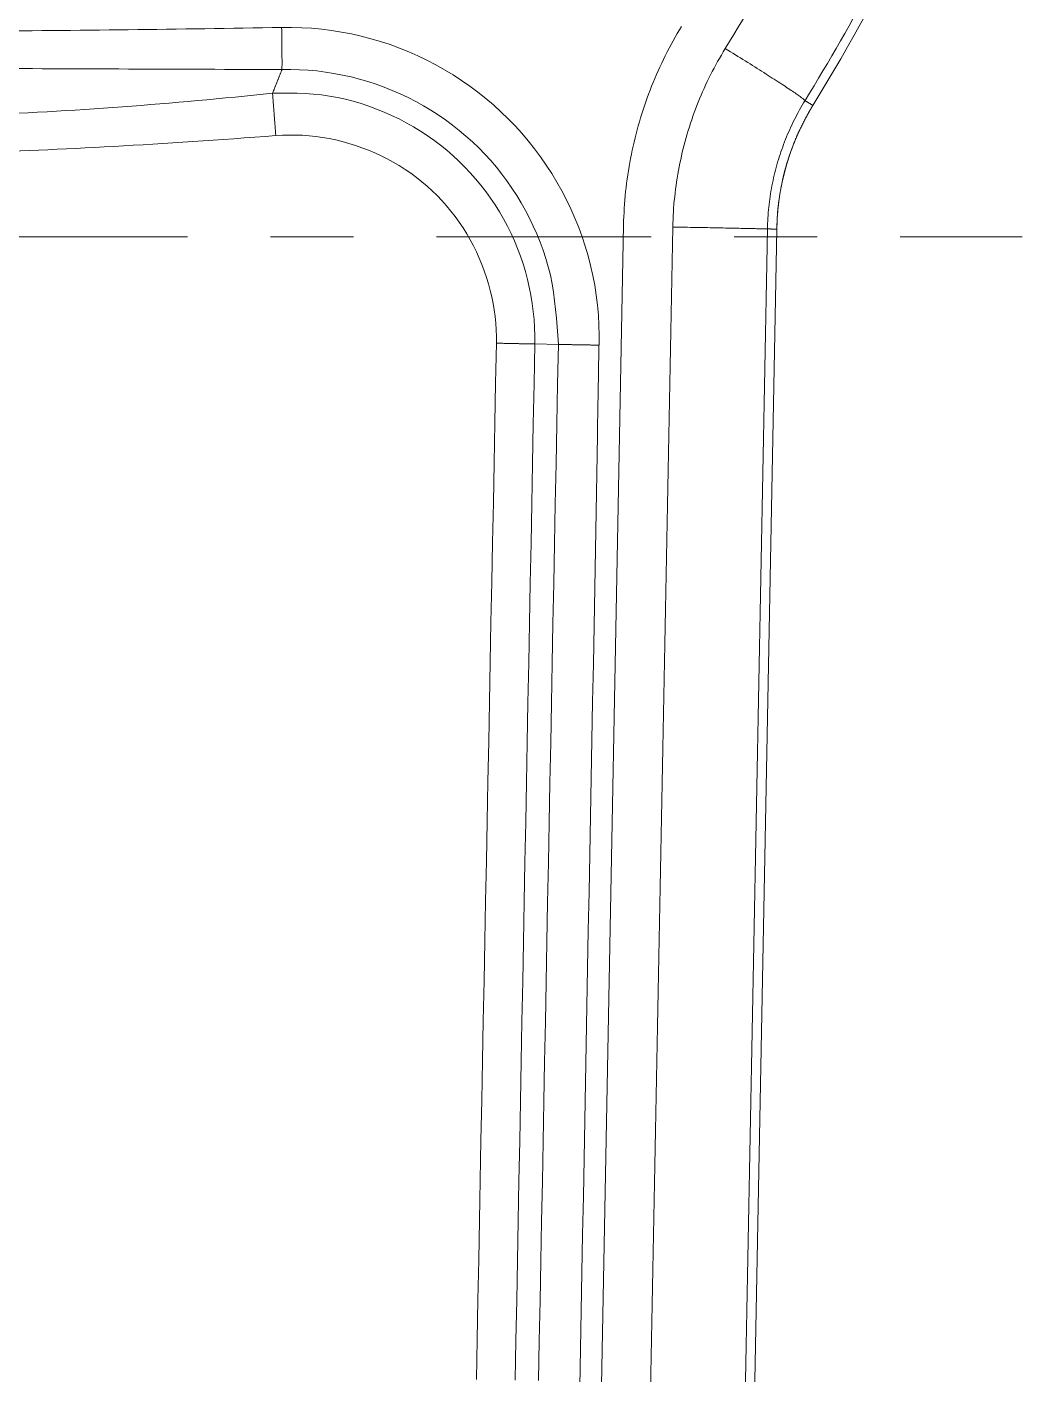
# Model space of a CAD drawing. Header units: inches. Extents: x 0 to 40, y 35.9 to 64.1.
# Drawn here: x 8.33 to 10.547, y 45.385 to 48.387 of the extents above; entities that cross this region are included whole.
import ezdxf

# ---------------------------------------------------------------- set-up
doc = ezdxf.new("R2010")
doc.units = ezdxf.units.IN
doc.header["$MEASUREMENT"] = 0
doc.linetypes.add('AI-Linetype-10', pattern=[1.032687, 0.478297, -0.184797, 0.184797, -0.184797])
doc.layers.add('2', color=7, linetype='Continuous')

# ---------------------------------------------------------------- blocks, each defined once
blk = doc.blocks.new('block 2880')
at = {"layer": '2', "color": 80, "lineweight": 18, "true_color": 0x3fff00}
blk.add_lwpolyline([(9.659, 47.9461), (9.5679, 43.1652)], dxfattribs=at)
blk = doc.blocks.new('block 2882')
at = {"layer": '2', "color": 80, "lineweight": 18, "true_color": 0x3fff00}
blk.add_lwpolyline([(9.9054, 42.9594), (10.0002, 47.9369)], dxfattribs=at)
blk = doc.blocks.new('block 2909')
at = {"layer": '2', "color": 7, "lineweight": 18, "true_color": 0xffffff}
blk.add_lwpolyline([(9.4613, 47.6809), (9.5137, 47.6799)], dxfattribs=at)
blk = doc.blocks.new('block 2912')
at = {"layer": '2', "color": 80, "lineweight": 18, "true_color": 0x3fff00}
blk.add_lwpolyline([(10.0002, 47.9369), (10.0003, 47.9383)], dxfattribs=at)
blk = doc.blocks.new('block 2923')
at = {"layer": '2', "color": 7, "lineweight": 18, "true_color": 0xffffff}
blk.add_lwpolyline([(9.5679, 43.1652), (9.659, 47.9461)], dxfattribs=at)
blk = doc.blocks.new('block 2952')
at = {"layer": '2', "color": 80, "lineweight": 18, "true_color": 0x3fff00}
blk.add_open_spline([(10.5101, 49.0798), (10.393, 48.7785), (10.2493, 48.4883), (10.0807, 48.2126)], degree=3, dxfattribs=at)
blk = doc.blocks.new('block 2953')
at = {"layer": '2', "color": 80, "lineweight": 18, "true_color": 0x3fff00}
blk.add_open_spline([(10.0807, 48.2126), (10.0298, 48.1295), (10.0021, 48.0343), (10.0002, 47.9369)], degree=3, dxfattribs=at)
blk = doc.blocks.new('block 2960')
at = {"layer": '2', "color": 80, "lineweight": 18, "true_color": 0x3fff00}
blk.add_open_spline([(9.7687, 47.9415), (9.737, 46.2891), (9.7053, 44.6366), (9.6736, 42.9839)], degree=3, dxfattribs=at)
blk = doc.blocks.new('block 2961')
at = {"layer": '2', "color": 80, "lineweight": 18, "true_color": 0x3fff00}
blk.add_open_spline([(9.9795, 47.9373), (9.9479, 46.2782), (9.9162, 44.6189), (9.8846, 42.9594)], degree=3, dxfattribs=at)
blk = doc.blocks.new('block 2990')
at = {"layer": '2', "color": 80, "lineweight": 18, "true_color": 0x3fff00}
blk.add_lwpolyline([(9.9795, 47.9373), (9.9793, 47.9373), (9.9788, 47.9373), (9.9781, 47.9373), (9.9772, 47.9374), (9.9761, 47.9374), (9.9748, 47.9374), (9.9734, 47.9375), (9.9717, 47.9375), (9.9699, 47.9375), (9.9678, 47.9376), (9.9656, 47.9376), (9.9632, 47.9377), (9.9606, 47.9377), (9.9579, 47.9378), (9.9549, 47.9378), (9.9518, 47.9379), (9.9485, 47.938), (9.9451, 47.9381), (9.9415, 47.9381), (9.9377, 47.9382), (9.9338, 47.9383), (9.9297, 47.9384), (9.9254, 47.9385), (9.921, 47.9385), (9.9164, 47.9386), (9.9117, 47.9387), (9.9069, 47.9388), (9.9019, 47.9389), (9.8968, 47.9391), (9.8915, 47.9391), (9.8862, 47.9393), (9.8807, 47.9394), (9.8751, 47.9395), (9.8694, 47.9396), (9.8636, 47.9397), (9.8578, 47.9398), (9.8518, 47.9399), (9.8457, 47.9401), (9.8396, 47.9402), (9.8334, 47.9403), (9.8272, 47.9404), (9.8208, 47.9405), (9.8144, 47.9406), (9.808, 47.9408), (9.8015, 47.9409), (9.795, 47.941), (9.7885, 47.9412), (9.7819, 47.9413), (9.7753, 47.9414), (9.7687, 47.9415)], dxfattribs=at)
blk = doc.blocks.new('block 2992')
at = {"layer": '2', "color": 80, "lineweight": 18, "true_color": 0x3fff00}
blk.add_lwpolyline([(9.7687, 47.9415), (9.7689, 47.95), (9.7692, 47.9584), (9.7696, 47.9669), (9.77, 47.9753), (9.7706, 47.9837), (9.7713, 47.9921), (9.772, 48.0005), (9.7729, 48.0089), (9.7738, 48.0173), (9.7748, 48.0257), (9.7759, 48.034), (9.7771, 48.0424), (9.7784, 48.0507), (9.7798, 48.059), (9.7813, 48.0673), (9.7828, 48.0755), (9.7845, 48.0838), (9.7862, 48.092), (9.788, 48.1003), (9.7899, 48.1084), (9.7919, 48.1166), (9.7939, 48.1247), (9.7961, 48.1328), (9.7983, 48.1409), (9.8007, 48.1489), (9.8031, 48.1569), (9.8056, 48.1649), (9.8081, 48.1728), (9.8108, 48.1807), (9.8135, 48.1886), (9.8164, 48.1965), (9.8192, 48.2043), (9.8222, 48.212), (9.8253, 48.2198), (9.8284, 48.2275), (9.8317, 48.2352), (9.835, 48.2428), (9.8384, 48.2504), (9.8418, 48.258), (9.8454, 48.2655), (9.849, 48.2731), (9.8528, 48.2805), (9.8566, 48.288), (9.8605, 48.2954), (9.8644, 48.3028), (9.8685, 48.3101), (9.8726, 48.3174), (9.8768, 48.3247), (9.8812, 48.3319), (9.8855, 48.3392)], dxfattribs=at)
blk = doc.blocks.new('block 2993')
at = {"layer": '2', "color": 80, "lineweight": 18, "true_color": 0x3fff00}
blk.add_lwpolyline([(10.4915, 49.087), (10.4845, 49.0689), (10.4774, 49.051), (10.4702, 49.033), (10.4629, 49.0151), (10.4557, 48.9971), (10.4483, 48.9793), (10.4409, 48.9614), (10.4334, 48.9436), (10.4258, 48.9259), (10.4182, 48.9081), (10.4105, 48.8904), (10.4028, 48.8727), (10.395, 48.855), (10.3872, 48.8374), (10.3792, 48.8198), (10.3713, 48.8023), (10.3632, 48.7847), (10.3551, 48.7672), (10.3469, 48.7498), (10.3387, 48.7323), (10.3304, 48.7149), (10.3221, 48.6975), (10.3137, 48.6802), (10.3052, 48.6628), (10.2966, 48.6455), (10.2881, 48.6283), (10.2794, 48.6111), (10.2707, 48.5939), (10.2619, 48.5767), (10.2531, 48.5596), (10.2441, 48.5425), (10.2352, 48.5254), (10.2261, 48.5084), (10.2171, 48.4913), (10.2079, 48.4744), (10.1987, 48.4574), (10.1894, 48.4405), (10.1801, 48.4236), (10.1707, 48.4067), (10.1612, 48.3899), (10.1517, 48.3731), (10.1421, 48.3563), (10.1324, 48.3396), (10.1227, 48.3229), (10.113, 48.3062), (10.1031, 48.2896), (10.0932, 48.273), (10.0833, 48.2564), (10.0733, 48.2398), (10.0632, 48.2233)], dxfattribs=at)
blk = doc.blocks.new('block 2994')
at = {"layer": '2', "color": 80, "lineweight": 18, "true_color": 0x3fff00}
blk.add_lwpolyline([(9.659, 47.9461), (9.6592, 47.9554), (9.6596, 47.9648), (9.66, 47.9741), (9.6605, 47.9834), (9.6612, 47.9928), (9.6619, 48.0021), (9.6627, 48.0114), (9.6636, 48.0207), (9.6647, 48.0299), (9.6658, 48.0392), (9.667, 48.0485), (9.6683, 48.0577), (9.6697, 48.0669), (9.6712, 48.0761), (9.6729, 48.0853), (9.6746, 48.0945), (9.6764, 48.1036), (9.6783, 48.1128), (9.6803, 48.1219), (9.6824, 48.1309), (9.6845, 48.14), (9.6868, 48.149), (9.6892, 48.1581), (9.6917, 48.1671), (9.6942, 48.176), (9.6969, 48.1849), (9.6996, 48.1939), (9.7025, 48.2027), (9.7054, 48.2116), (9.7085, 48.2204), (9.7116, 48.2291), (9.7148, 48.2379), (9.7181, 48.2466), (9.7215, 48.2553), (9.725, 48.2639), (9.7286, 48.2725), (9.7323, 48.2811), (9.7361, 48.2896), (9.7399, 48.2981), (9.7439, 48.3066), (9.7479, 48.315), (9.752, 48.3234), (9.7563, 48.3317), (9.7606, 48.34), (9.765, 48.3482), (9.7695, 48.3564), (9.774, 48.3646), (9.7787, 48.3727), (9.7835, 48.3807), (9.7883, 48.3887)], dxfattribs=at)
blk = doc.blocks.new('block 2995')
at = {"layer": '2', "color": 80, "lineweight": 18, "true_color": 0x3fff00}
blk.add_lwpolyline([(10.0632, 48.2233), (10.063, 48.2236), (10.0627, 48.224), (10.0622, 48.2245), (10.0616, 48.2251), (10.0607, 48.2259), (10.0597, 48.2267), (10.0586, 48.2276), (10.0572, 48.2286), (10.0557, 48.2298), (10.0541, 48.231), (10.0523, 48.2323), (10.0503, 48.2337), (10.0482, 48.2352), (10.0459, 48.2368), (10.0434, 48.2385), (10.0409, 48.2403), (10.0381, 48.2422), (10.0353, 48.2441), (10.0322, 48.2461), (10.0291, 48.2482), (10.0258, 48.2504), (10.0223, 48.2527), (10.0188, 48.2551), (10.015, 48.2575), (10.0112, 48.26), (10.0072, 48.2626), (10.0031, 48.2652), (9.9989, 48.268), (9.9946, 48.2707), (9.9902, 48.2736), (9.9856, 48.2765), (9.981, 48.2795), (9.9763, 48.2825), (9.9714, 48.2856), (9.9665, 48.2887), (9.9615, 48.2918), (9.9564, 48.295), (9.9513, 48.2983), (9.9461, 48.3016), (9.9408, 48.3049), (9.9355, 48.3082), (9.9301, 48.3116), (9.9246, 48.315), (9.9192, 48.3184), (9.9136, 48.3218), (9.9081, 48.3253), (9.9025, 48.3287), (9.8969, 48.3322), (9.8912, 48.3357), (9.8855, 48.3392)], dxfattribs=at)
blk = doc.blocks.new('block 2998')
at = {"layer": '2', "color": 80, "lineweight": 18, "true_color": 0x3fff00}
blk.add_lwpolyline([(10.0632, 48.2233), (10.0635, 48.2231), (10.0639, 48.2229), (10.0642, 48.2227), (10.0646, 48.2224), (10.0649, 48.2222), (10.0653, 48.222), (10.0656, 48.2218), (10.066, 48.2216), (10.0663, 48.2214), (10.0667, 48.2211), (10.067, 48.2209), (10.0674, 48.2207), (10.0677, 48.2205), (10.0681, 48.2203), (10.0684, 48.2201), (10.0688, 48.2199), (10.0691, 48.2197), (10.0695, 48.2195), (10.0698, 48.2192), (10.0702, 48.219), (10.0705, 48.2188), (10.0709, 48.2186), (10.0712, 48.2184), (10.0716, 48.2181), (10.0719, 48.2179), (10.0723, 48.2177), (10.0726, 48.2175), (10.073, 48.2173), (10.0733, 48.2171), (10.0737, 48.2169), (10.074, 48.2167), (10.0744, 48.2165), (10.0747, 48.2162), (10.0751, 48.216), (10.0754, 48.2158), (10.0758, 48.2156), (10.0761, 48.2154), (10.0765, 48.2151), (10.0768, 48.2149), (10.0772, 48.2147), (10.0775, 48.2145), (10.0779, 48.2143), (10.0782, 48.2141), (10.0786, 48.2139), (10.0789, 48.2137), (10.0793, 48.2134), (10.0796, 48.2132), (10.08, 48.213), (10.0803, 48.2128), (10.0807, 48.2126)], dxfattribs=at)
blk = doc.blocks.new('block 2999')
at = {"layer": '2', "color": 80, "lineweight": 18, "true_color": 0x3fff00}
blk.add_lwpolyline([(10.0632, 48.2233), (10.06, 48.2181), (10.0569, 48.2129), (10.0539, 48.2076), (10.0509, 48.2024), (10.048, 48.1971), (10.0452, 48.1917), (10.0424, 48.1864), (10.0396, 48.181), (10.037, 48.1756), (10.0343, 48.1702), (10.0318, 48.1647), (10.0293, 48.1592), (10.0268, 48.1537), (10.0245, 48.1482), (10.0221, 48.1426), (10.0199, 48.137), (10.0177, 48.1314), (10.0155, 48.1258), (10.0135, 48.1202), (10.0114, 48.1145), (10.0095, 48.1088), (10.0076, 48.1031), (10.0057, 48.0974), (10.004, 48.0917), (10.0022, 48.0859), (10.0006, 48.0801), (9.999, 48.0743), (9.9975, 48.0685), (9.996, 48.0627), (9.9946, 48.0569), (9.9932, 48.051), (9.9919, 48.0451), (9.9907, 48.0392), (9.9896, 48.0333), (9.9885, 48.0274), (9.9874, 48.0215), (9.9864, 48.0155), (9.9855, 48.0096), (9.9847, 48.0036), (9.9839, 47.9976), (9.9832, 47.9916), (9.9825, 47.9856), (9.9819, 47.9796), (9.9814, 47.9736), (9.9809, 47.9676), (9.9805, 47.9616), (9.9802, 47.9555), (9.9799, 47.9494), (9.9797, 47.9434), (9.9795, 47.9373)], dxfattribs=at)
blk = doc.blocks.new('block 3004')
at = {"layer": '2', "color": 80, "lineweight": 18, "true_color": 0x3fff00}
blk.add_lwpolyline([(10.0002, 47.9369), (9.9998, 47.9369), (9.9994, 47.9369), (9.999, 47.9369), (9.9986, 47.9369), (9.9981, 47.937), (9.9977, 47.937), (9.9973, 47.937), (9.9969, 47.937), (9.9965, 47.937), (9.9961, 47.937), (9.9957, 47.937), (9.9953, 47.937), (9.9948, 47.937), (9.9944, 47.937), (9.994, 47.937), (9.9936, 47.937), (9.9932, 47.937), (9.9928, 47.9371), (9.9924, 47.9371), (9.9919, 47.9371), (9.9915, 47.9371), (9.9911, 47.9371), (9.9907, 47.9371), (9.9903, 47.9371), (9.9899, 47.9371), (9.9895, 47.9371), (9.9891, 47.9371), (9.9886, 47.9371), (9.9882, 47.9371), (9.9878, 47.9371), (9.9874, 47.9372), (9.987, 47.9372), (9.9866, 47.9372), (9.9862, 47.9372), (9.9857, 47.9372), (9.9853, 47.9372), (9.9849, 47.9372), (9.9845, 47.9372), (9.9841, 47.9372), (9.9837, 47.9372), (9.9832, 47.9372), (9.9828, 47.9372), (9.9824, 47.9372), (9.982, 47.9373), (9.9816, 47.9373), (9.9812, 47.9373), (9.9808, 47.9373), (9.9804, 47.9373), (9.9799, 47.9373), (9.9795, 47.9373)], dxfattribs=at)
blk = doc.blocks.new('block 3006')
at = {"layer": '2', "color": 80, "lineweight": 18, "true_color": 0x3fff00}
blk.add_lwpolyline([(9.8855, 48.3392), (9.8953, 48.355), (9.9049, 48.3709), (9.9145, 48.3867), (9.9241, 48.4027), (9.9336, 48.4186), (9.943, 48.4346), (9.9523, 48.4507), (9.9616, 48.4667), (9.9709, 48.4828), (9.9801, 48.4989), (9.9892, 48.515), (9.9983, 48.5312), (10.0073, 48.5474), (10.0162, 48.5636), (10.0251, 48.5798), (10.0339, 48.5961), (10.0427, 48.6124), (10.0514, 48.6288), (10.0601, 48.6451), (10.0687, 48.6616), (10.0772, 48.678), (10.0857, 48.6944), (10.0941, 48.7109), (10.1024, 48.7274), (10.1107, 48.744), (10.119, 48.7606), (10.1271, 48.7772), (10.1352, 48.7938), (10.1433, 48.8105), (10.1513, 48.8272), (10.1592, 48.8439), (10.1671, 48.8607), (10.1749, 48.8775), (10.1827, 48.8943), (10.1904, 48.9111), (10.198, 48.928), (10.2056, 48.9449), (10.2131, 48.9618), (10.2206, 48.9788), (10.228, 48.9958), (10.2353, 49.0128), (10.2426, 49.0299), (10.2498, 49.047), (10.257, 49.0641), (10.2641, 49.0812), (10.2712, 49.0984), (10.2781, 49.1156), (10.2851, 49.1328), (10.2919, 49.1501), (10.2988, 49.1674)], dxfattribs=at)
blk = doc.blocks.new('block 3012')
at = {"layer": '2', "color": 7, "lineweight": 18, "true_color": 0xffffff}
blk.add_lwpolyline([(7.829, 48.3769), (7.8504, 48.3769), (7.8718, 48.377), (7.8932, 48.377), (7.9145, 48.3771), (7.9359, 48.3771), (7.9573, 48.3772), (7.9786, 48.3772), (8, 48.3773), (8.0214, 48.3773), (8.0427, 48.3774), (8.0641, 48.3775), (8.0855, 48.3775), (8.1068, 48.3776), (8.1282, 48.3777), (8.1496, 48.3778), (8.1709, 48.3779), (8.1923, 48.378), (8.2137, 48.3781), (8.235, 48.3783), (8.2564, 48.3784), (8.2778, 48.3785), (8.2991, 48.3787), (8.3205, 48.3789), (8.3419, 48.379), (8.3632, 48.3792), (8.3846, 48.3794), (8.406, 48.3796), (8.4273, 48.3798), (8.4487, 48.38), (8.47, 48.3803), (8.4914, 48.3805), (8.5128, 48.3808), (8.5341, 48.381), (8.5555, 48.3813), (8.5769, 48.3815), (8.5982, 48.3818), (8.6196, 48.3821), (8.6409, 48.3824), (8.6623, 48.3827), (8.6837, 48.383), (8.705, 48.3833), (8.7264, 48.3836), (8.7478, 48.384), (8.7691, 48.3843), (8.7905, 48.3846), (8.8118, 48.3849), (8.8332, 48.3852), (8.8545, 48.3855), (8.8759, 48.3859), (8.8973, 48.3862)], dxfattribs=at)
blk = doc.blocks.new('block 3021')
at = {"layer": '2', "color": 7, "lineweight": 18, "true_color": 0xffffff}
blk.add_lwpolyline([(9.6041, 47.6782), (9.6021, 47.6783), (9.6001, 47.6783), (9.5982, 47.6783), (9.5962, 47.6784), (9.5942, 47.6784), (9.5923, 47.6784), (9.5903, 47.6785), (9.5883, 47.6785), (9.5864, 47.6785), (9.5844, 47.6786), (9.5825, 47.6786), (9.5805, 47.6786), (9.5786, 47.6787), (9.5766, 47.6787), (9.5747, 47.6788), (9.5728, 47.6788), (9.5708, 47.6788), (9.5689, 47.6789), (9.567, 47.6789), (9.5651, 47.679), (9.5632, 47.679), (9.5613, 47.679), (9.5595, 47.6791), (9.5576, 47.6791), (9.5557, 47.6791), (9.5539, 47.6792), (9.552, 47.6792), (9.5502, 47.6792), (9.5484, 47.6793), (9.5466, 47.6793), (9.5448, 47.6793), (9.543, 47.6794), (9.5413, 47.6794), (9.5395, 47.6794), (9.5378, 47.6794), (9.536, 47.6795), (9.5343, 47.6795), (9.5326, 47.6795), (9.531, 47.6796), (9.5293, 47.6796), (9.5277, 47.6796), (9.526, 47.6796), (9.5244, 47.6797), (9.5228, 47.6797), (9.5213, 47.6797), (9.5197, 47.6798), (9.5182, 47.6798), (9.5166, 47.6798), (9.5151, 47.6798), (9.5137, 47.6799)], dxfattribs=at)
blk = doc.blocks.new('block 3092')
at = {"layer": '2', "color": 7, "lineweight": 18, "true_color": 0xffffff}
blk.add_lwpolyline([(8.877, 48.2396), (8.8562, 48.2375), (8.8353, 48.2354), (8.8143, 48.2334), (8.7935, 48.2313), (8.7726, 48.2293), (8.7517, 48.2273), (8.7308, 48.2253), (8.7099, 48.2234), (8.6889, 48.2215), (8.668, 48.2196), (8.6471, 48.2178), (8.6262, 48.216), (8.6053, 48.2143), (8.5843, 48.2126), (8.5634, 48.211), (8.5425, 48.2095), (8.5215, 48.2079), (8.5006, 48.2065), (8.4796, 48.2051), (8.4587, 48.2037), (8.4377, 48.2023), (8.4167, 48.2011), (8.3958, 48.1998), (8.3748, 48.1986), (8.3538, 48.1975), (8.3329, 48.1963), (8.3119, 48.1953), (8.2909, 48.1942), (8.2699, 48.1932), (8.249, 48.1923), (8.228, 48.1914), (8.207, 48.1905), (8.186, 48.1897), (8.165, 48.189), (8.144, 48.1882), (8.123, 48.1876), (8.102, 48.187), (8.081, 48.1865), (8.0601, 48.186), (8.0391, 48.1856), (8.0181, 48.1852), (7.9971, 48.1849), (7.9761, 48.1846), (7.9551, 48.1843), (7.9341, 48.1841), (7.9131, 48.1839), (7.8921, 48.1837), (7.8711, 48.1835), (7.8501, 48.1834), (7.829, 48.1832)], dxfattribs=at)
blk = doc.blocks.new('block 3095')
at = {"layer": '2', "color": 7, "lineweight": 18, "true_color": 0xffffff}
blk.add_lwpolyline([(8.8981, 48.2925), (8.8977, 48.2914), (8.8973, 48.2904), (8.8968, 48.2893), (8.8964, 48.2882), (8.896, 48.2872), (8.8956, 48.2861), (8.8952, 48.2851), (8.8947, 48.284), (8.8943, 48.283), (8.8939, 48.2819), (8.8935, 48.2808), (8.893, 48.2798), (8.8926, 48.2787), (8.8922, 48.2777), (8.8918, 48.2766), (8.8914, 48.2756), (8.8909, 48.2745), (8.8905, 48.2734), (8.8901, 48.2724), (8.8897, 48.2713), (8.8893, 48.2703), (8.8888, 48.2692), (8.8884, 48.2681), (8.888, 48.2671), (8.8876, 48.266), (8.8871, 48.265), (8.8867, 48.2639), (8.8863, 48.2629), (8.8859, 48.2618), (8.8855, 48.2607), (8.885, 48.2597), (8.8846, 48.2586), (8.8842, 48.2576), (8.8838, 48.2565), (8.8834, 48.2555), (8.8829, 48.2544), (8.8825, 48.2533), (8.8821, 48.2523), (8.8817, 48.2512), (8.8812, 48.2501), (8.8808, 48.2491), (8.8804, 48.248), (8.88, 48.247), (8.8796, 48.2459), (8.8791, 48.2448), (8.8787, 48.2438), (8.8783, 48.2427), (8.8779, 48.2417), (8.8775, 48.2406), (8.877, 48.2396)], dxfattribs=at)
blk = doc.blocks.new('block 3103')
at = {"layer": '2', "color": 7, "lineweight": 18, "true_color": 0xffffff}
blk.add_lwpolyline([(9.3757, 47.6825), (9.3757, 47.6975), (9.3752, 47.7124), (9.3743, 47.7272), (9.3728, 47.742), (9.3708, 47.7567), (9.3684, 47.7713), (9.3654, 47.7859), (9.362, 47.8004), (9.3581, 47.8148), (9.3537, 47.8292), (9.3488, 47.8435), (9.3434, 47.8577), (9.3375, 47.8719), (9.3312, 47.886), (9.3244, 47.8997), (9.3172, 47.9133), (9.3095, 47.9265), (9.3014, 47.9395), (9.2928, 47.9523), (9.2838, 47.9649), (9.2744, 47.9771), (9.2645, 47.9889), (9.2543, 48.0004), (9.2436, 48.0115), (9.2326, 48.0223), (9.2212, 48.0327), (9.2095, 48.0426), (9.1974, 48.0522), (9.185, 48.0613), (9.1723, 48.07), (9.1592, 48.0783), (9.146, 48.0861), (9.1325, 48.0934), (9.1188, 48.1003), (9.1049, 48.1067), (9.0907, 48.1127), (9.0762, 48.1182), (9.0617, 48.1233), (9.0471, 48.1278), (9.0325, 48.1319), (9.0178, 48.1355), (9.0032, 48.1385), (8.9884, 48.1411), (8.9737, 48.1432), (8.9589, 48.1448), (8.944, 48.1459), (8.9292, 48.1465), (8.9143, 48.1466), (8.8993, 48.1462), (8.8843, 48.1454)], dxfattribs=at)
blk = doc.blocks.new('block 3106')
at = {"layer": '2', "color": 7, "lineweight": 18, "true_color": 0xffffff}
blk.add_lwpolyline([(8.8981, 48.2925), (8.9175, 48.2923), (8.9369, 48.2919), (8.9562, 48.291), (8.9755, 48.2894), (8.9947, 48.287), (9.0139, 48.2839), (9.0329, 48.2803), (9.0519, 48.2761), (9.0706, 48.2713), (9.0892, 48.2659), (9.1076, 48.2599), (9.1259, 48.2532), (9.1439, 48.2461), (9.1616, 48.2383), (9.1791, 48.23), (9.1964, 48.2212), (9.2133, 48.2117), (9.2299, 48.2018), (9.2463, 48.1913), (9.2623, 48.1803), (9.2779, 48.1688), (9.2931, 48.1568), (9.308, 48.1443), (9.3224, 48.1313), (9.3364, 48.1179), (9.3499, 48.1039), (9.363, 48.0896), (9.3756, 48.0748), (9.3876, 48.0596), (9.3992, 48.0441), (9.4103, 48.0281), (9.4209, 48.0118), (9.4309, 47.9953), (9.4405, 47.9784), (9.4494, 47.9612), (9.4578, 47.9437), (9.4656, 47.926), (9.4729, 47.908), (9.4797, 47.8899), (9.4859, 47.8715), (9.4913, 47.8529), (9.4959, 47.8341), (9.4997, 47.8152), (9.5029, 47.7961), (9.5055, 47.7769), (9.5077, 47.7576), (9.5095, 47.7383), (9.5111, 47.7188), (9.5124, 47.6994), (9.5137, 47.6799)], dxfattribs=at)
blk = doc.blocks.new('block 3116')
at = {"layer": '2', "color": 80, "lineweight": 18, "true_color": 0x3fff00}
blk.add_lwpolyline([(10.0129, 48.0451), (10.0125, 48.043), (10.0121, 48.0409), (10.0117, 48.0388), (10.0113, 48.0367), (10.0109, 48.0345), (10.0105, 48.0324), (10.0101, 48.0303), (10.0097, 48.0282), (10.0093, 48.026), (10.0089, 48.0239), (10.0085, 48.0218), (10.0081, 48.0197), (10.0078, 48.0176), (10.0074, 48.0154), (10.007, 48.0133), (10.0067, 48.0112), (10.0063, 48.0091), (10.006, 48.0069), (10.0057, 48.0048), (10.0054, 48.0027), (10.0051, 48.0005), (10.0048, 47.9984), (10.0045, 47.9963), (10.0042, 47.9941), (10.0039, 47.992), (10.0037, 47.9899), (10.0035, 47.9877), (10.0032, 47.9856), (10.003, 47.9835), (10.0028, 47.9813), (10.0026, 47.9792), (10.0025, 47.977), (10.0023, 47.9749), (10.0021, 47.9727), (10.002, 47.9706), (10.0018, 47.9684), (10.0017, 47.9663), (10.0015, 47.9641), (10.0014, 47.962), (10.0013, 47.9598), (10.0012, 47.9577), (10.001, 47.9555), (10.0009, 47.9534), (10.0008, 47.9512), (10.0007, 47.949), (10.0006, 47.9469), (10.0005, 47.9447), (10.0004, 47.9426), (10.0003, 47.9404), (10.0003, 47.9383)], dxfattribs=at)
blk = doc.blocks.new('block 3119')
at = {"layer": '2', "color": 80, "lineweight": 18, "true_color": 0x3fff00}
blk.add_lwpolyline([(10.0715, 48.1971), (10.0704, 48.1949), (10.0692, 48.1928), (10.0681, 48.1906), (10.0669, 48.1884), (10.0657, 48.1862), (10.0646, 48.1841), (10.0635, 48.1819), (10.0623, 48.1797), (10.0612, 48.1775), (10.06, 48.1754), (10.0589, 48.1732), (10.0578, 48.171), (10.0567, 48.1688), (10.0556, 48.1666), (10.0545, 48.1644), (10.0534, 48.1622), (10.0523, 48.16), (10.0513, 48.1578), (10.0502, 48.1556), (10.0492, 48.1533), (10.0482, 48.1511), (10.0471, 48.1489), (10.0461, 48.1467), (10.0452, 48.1444), (10.0442, 48.1422), (10.0432, 48.1399), (10.0423, 48.1377), (10.0414, 48.1354), (10.0404, 48.1331), (10.0395, 48.1308), (10.0386, 48.1286), (10.0378, 48.1263), (10.0369, 48.124), (10.036, 48.1217), (10.0352, 48.1194), (10.0343, 48.1171), (10.0335, 48.1148), (10.0327, 48.1124), (10.0319, 48.1101), (10.0311, 48.1078), (10.0303, 48.1055), (10.0295, 48.1032), (10.0287, 48.1008), (10.0279, 48.0985), (10.0271, 48.0962), (10.0263, 48.0938), (10.0255, 48.0915), (10.0248, 48.0892), (10.024, 48.0868), (10.0232, 48.0845)], dxfattribs=at)
blk = doc.blocks.new('block 3123')
at = {"layer": '2', "color": 80, "lineweight": 18, "true_color": 0x3fff00}
blk.add_lwpolyline([(10.08, 48.2115), (10.0798, 48.2111), (10.0797, 48.2109), (10.0795, 48.2106), (10.0793, 48.2103), (10.0791, 48.21), (10.079, 48.2097), (10.0788, 48.2094), (10.0786, 48.2092), (10.0785, 48.2089), (10.0783, 48.2086), (10.0781, 48.2083), (10.078, 48.208), (10.0778, 48.2077), (10.0776, 48.2074), (10.0775, 48.2072), (10.0773, 48.2068), (10.0771, 48.2066), (10.0769, 48.2063), (10.0768, 48.206), (10.0766, 48.2057), (10.0764, 48.2054), (10.0763, 48.2051), (10.0761, 48.2048), (10.0759, 48.2046), (10.0758, 48.2043), (10.0756, 48.204), (10.0754, 48.2037), (10.0753, 48.2034), (10.0751, 48.2031), (10.0749, 48.2028), (10.0747, 48.2025), (10.0746, 48.2023), (10.0744, 48.202), (10.0742, 48.2017), (10.0741, 48.2014), (10.0739, 48.2011), (10.0737, 48.2008), (10.0735, 48.2005), (10.0734, 48.2003), (10.0732, 48.2), (10.073, 48.1997), (10.0729, 48.1994), (10.0727, 48.1991), (10.0725, 48.1988), (10.0724, 48.1985), (10.0722, 48.1983), (10.072, 48.198), (10.0719, 48.1977), (10.0717, 48.1974), (10.0715, 48.1971)], dxfattribs=at)
blk = doc.blocks.new('block 3124')
at = {"layer": '2', "color": 80, "lineweight": 18, "true_color": 0x3fff00}
blk.add_lwpolyline([(10.0232, 48.0845), (10.023, 48.0837), (10.0227, 48.083), (10.0225, 48.0822), (10.0223, 48.0814), (10.0221, 48.0806), (10.0219, 48.0798), (10.0216, 48.079), (10.0214, 48.0783), (10.0212, 48.0775), (10.0209, 48.0767), (10.0207, 48.0759), (10.0205, 48.0751), (10.0203, 48.0743), (10.0201, 48.0736), (10.0198, 48.0728), (10.0196, 48.072), (10.0194, 48.0712), (10.0192, 48.0704), (10.019, 48.0696), (10.0188, 48.0689), (10.0185, 48.0681), (10.0183, 48.0673), (10.0181, 48.0665), (10.0179, 48.0657), (10.0177, 48.0649), (10.0175, 48.0641), (10.0173, 48.0634), (10.0171, 48.0626), (10.0169, 48.0618), (10.0167, 48.061), (10.0165, 48.0602), (10.0163, 48.0594), (10.0161, 48.0586), (10.0159, 48.0578), (10.0157, 48.057), (10.0155, 48.0562), (10.0153, 48.0554), (10.0152, 48.0546), (10.015, 48.0538), (10.0148, 48.0531), (10.0146, 48.0523), (10.0144, 48.0515), (10.0142, 48.0507), (10.014, 48.0499), (10.0139, 48.0491), (10.0137, 48.0483), (10.0135, 48.0475), (10.0133, 48.0467), (10.0131, 48.0459), (10.0129, 48.0451)], dxfattribs=at)
blk = doc.blocks.new('block 3164')
at = {"layer": '2', "color": 7, "lineweight": 18, "true_color": 0xffffff}
blk.add_lwpolyline([(9.4175, 45.3714), (9.4192, 45.4602), (9.4209, 45.549), (9.4225, 45.6379), (9.4242, 45.7267), (9.4259, 45.8155), (9.4276, 45.9043), (9.4293, 45.9932), (9.431, 46.082), (9.4327, 46.1708), (9.4343, 46.2596), (9.436, 46.3485), (9.4377, 46.4373), (9.4394, 46.5261), (9.4411, 46.615), (9.4428, 46.7038), (9.4445, 46.7926), (9.4461, 46.8814), (9.4478, 46.9703), (9.4495, 47.0591), (9.4512, 47.1479), (9.4529, 47.2367), (9.4546, 47.3256), (9.4563, 47.4144), (9.458, 47.5032), (9.4596, 47.5921), (9.4613, 47.6809)], dxfattribs=at)
blk = doc.blocks.new('block 3172')
at = {"layer": '2', "color": 7, "lineweight": 18, "true_color": 0xffffff}
blk.add_lwpolyline([(9.3311, 45.373), (9.3329, 45.4619), (9.3346, 45.5507), (9.3363, 45.6395), (9.338, 45.7283), (9.3397, 45.8172), (9.3414, 45.906), (9.3432, 45.9948), (9.3449, 46.0837), (9.3466, 46.1725), (9.3483, 46.2613), (9.35, 46.3501), (9.3517, 46.439), (9.3534, 46.5278), (9.3552, 46.6166), (9.3569, 46.7054), (9.3586, 46.7942), (9.3603, 46.8831), (9.362, 46.9719), (9.3637, 47.0608), (9.3654, 47.1496), (9.3672, 47.2384), (9.3689, 47.3272), (9.3706, 47.4161), (9.3723, 47.5049), (9.374, 47.5937), (9.3757, 47.6825)], dxfattribs=at)
blk = doc.blocks.new('block 3191')
at = {"layer": '2', "color": 7, "lineweight": 18, "true_color": 0xffffff}
blk.add_lwpolyline([(9.6012, 47.4765), (9.5997, 47.3917), (9.5981, 47.3069), (9.5965, 47.2221), (9.5949, 47.1373), (9.5933, 47.0525), (9.5917, 46.9677), (9.5901, 46.8829), (9.5885, 46.7981), (9.5869, 46.7134), (9.5853, 46.6285), (9.5837, 46.5438), (9.5821, 46.459), (9.5805, 46.3742), (9.5789, 46.2894), (9.5773, 46.2046), (9.5757, 46.1198), (9.5741, 46.035), (9.5726, 45.9502), (9.571, 45.8654), (9.5694, 45.7806), (9.5678, 45.6958), (9.5662, 45.611), (9.5646, 45.5262), (9.563, 45.4414), (9.5614, 45.3566)], dxfattribs=at)
blk = doc.blocks.new('block 3192')
at = {"layer": '2', "color": 7, "lineweight": 18, "true_color": 0xffffff}
blk.add_lwpolyline([(9.6041, 47.6782), (9.604, 47.6741), (9.6039, 47.6701), (9.6039, 47.666), (9.6038, 47.6619), (9.6038, 47.6579), (9.6037, 47.6538), (9.6036, 47.6498), (9.6036, 47.6457), (9.6035, 47.6417), (9.6034, 47.6377), (9.6034, 47.6336), (9.6033, 47.6296), (9.6032, 47.6256), (9.6032, 47.6216), (9.6031, 47.6176), (9.603, 47.6136), (9.603, 47.6095), (9.6029, 47.6055), (9.6029, 47.6015), (9.6028, 47.5975), (9.6027, 47.5934), (9.6027, 47.5894), (9.6026, 47.5854), (9.6025, 47.5814), (9.6025, 47.5774), (9.6024, 47.5733), (9.6024, 47.5693), (9.6023, 47.5653), (9.6022, 47.5612), (9.6021, 47.5572), (9.602, 47.5531), (9.602, 47.5491), (9.6019, 47.5451), (9.6018, 47.541), (9.6017, 47.537), (9.6017, 47.533), (9.6016, 47.529), (9.6015, 47.5249), (9.6015, 47.5209), (9.6014, 47.5168), (9.6013, 47.5128), (9.6013, 47.5088), (9.6013, 47.5047), (9.6012, 47.5007), (9.6012, 47.4966), (9.6012, 47.4926), (9.6012, 47.4886), (9.6012, 47.4845), (9.6012, 47.4805), (9.6012, 47.4765)], dxfattribs=at)
blk = doc.blocks.new('block 3193')
at = {"layer": '2', "color": 7, "lineweight": 18, "true_color": 0xffffff}
blk.add_lwpolyline([(8.8973, 48.3862), (8.9196, 48.386), (8.942, 48.3855), (8.9642, 48.3844), (8.9865, 48.3824), (9.0087, 48.3796), (9.0307, 48.376), (9.0527, 48.3718), (9.0745, 48.3669), (9.0961, 48.3613), (9.1175, 48.355), (9.1388, 48.348), (9.1597, 48.3404), (9.1805, 48.332), (9.2009, 48.323), (9.2211, 48.3133), (9.2409, 48.303), (9.2604, 48.292), (9.2796, 48.2804), (9.2983, 48.2682), (9.3167, 48.2554), (9.3346, 48.2421), (9.3521, 48.2281), (9.3692, 48.2136), (9.3857, 48.1986), (9.4018, 48.183), (9.4173, 48.1669), (9.4324, 48.1504), (9.4468, 48.1333), (9.4608, 48.1158), (9.4741, 48.0978), (9.4869, 48.0794), (9.4991, 48.0607), (9.5107, 48.0415), (9.5216, 48.022), (9.5319, 48.0021), (9.5416, 47.982), (9.5506, 47.9615), (9.559, 47.9408), (9.5666, 47.9198), (9.5736, 47.8985), (9.5799, 47.8771), (9.5855, 47.8554), (9.5904, 47.8336), (9.5947, 47.8117), (9.5982, 47.7896), (9.6011, 47.7675), (9.6031, 47.7452), (9.6042, 47.7229), (9.6048, 47.7006), (9.605, 47.6782)], dxfattribs=at)
blk = doc.blocks.new('block 3195')
at = {"layer": '2', "color": 7, "lineweight": 18, "true_color": 0xffffff}
blk.add_lwpolyline([(9.7883, 48.3887), (9.7835, 48.3807), (9.7787, 48.3727), (9.774, 48.3646), (9.7695, 48.3564), (9.765, 48.3482), (9.7606, 48.34), (9.7563, 48.3317), (9.752, 48.3234), (9.7479, 48.315), (9.7439, 48.3066), (9.7399, 48.2981), (9.7361, 48.2896), (9.7323, 48.2811), (9.7286, 48.2725), (9.725, 48.2639), (9.7215, 48.2553), (9.7181, 48.2466), (9.7148, 48.2379), (9.7116, 48.2291), (9.7085, 48.2204), (9.7054, 48.2116), (9.7025, 48.2027), (9.6996, 48.1939), (9.6969, 48.1849), (9.6942, 48.176), (9.6917, 48.1671), (9.6892, 48.1581), (9.6868, 48.149), (9.6845, 48.14), (9.6824, 48.1309), (9.6803, 48.1219), (9.6783, 48.1128), (9.6764, 48.1036), (9.6746, 48.0945), (9.6729, 48.0853), (9.6712, 48.0761), (9.6697, 48.0669), (9.6683, 48.0577), (9.667, 48.0485), (9.6658, 48.0392), (9.6647, 48.0299), (9.6636, 48.0207), (9.6627, 48.0114), (9.6619, 48.0021), (9.6612, 47.9928), (9.6605, 47.9834), (9.66, 47.9741), (9.6596, 47.9648), (9.6592, 47.9554), (9.659, 47.9461)], dxfattribs=at)
blk = doc.blocks.new('block 3201')
at = {"layer": '2', "color": 7, "lineweight": 18, "true_color": 0xffffff}
blk.add_lwpolyline([(8.8981, 48.2925), (8.8981, 48.2939), (8.8981, 48.2953), (8.8981, 48.2968), (8.8981, 48.2983), (8.8981, 48.2998), (8.8982, 48.3013), (8.8982, 48.3029), (8.8982, 48.3045), (8.8982, 48.3061), (8.8982, 48.3078), (8.8982, 48.3094), (8.8982, 48.3111), (8.8982, 48.3128), (8.8982, 48.3146), (8.8982, 48.3164), (8.8981, 48.3182), (8.8981, 48.3199), (8.8981, 48.3218), (8.8981, 48.3236), (8.8981, 48.3255), (8.8981, 48.3274), (8.8981, 48.3293), (8.8981, 48.3312), (8.8981, 48.3331), (8.898, 48.3351), (8.898, 48.337), (8.898, 48.339), (8.898, 48.341), (8.898, 48.343), (8.8979, 48.345), (8.8979, 48.347), (8.8979, 48.3491), (8.8979, 48.3511), (8.8978, 48.3532), (8.8978, 48.3552), (8.8978, 48.3573), (8.8978, 48.3593), (8.8977, 48.3614), (8.8977, 48.3635), (8.8976, 48.3656), (8.8976, 48.3676), (8.8976, 48.3697), (8.8975, 48.3718), (8.8975, 48.3738), (8.8975, 48.3759), (8.8974, 48.378), (8.8974, 48.38), (8.8974, 48.3821), (8.8973, 48.3842), (8.8973, 48.3862)], dxfattribs=at)
blk = doc.blocks.new('block 3208')
at = {"layer": '2', "color": 7, "lineweight": 18, "true_color": 0xffffff}
blk.add_lwpolyline([(8.8843, 48.1454), (8.8608, 48.1436), (8.8373, 48.1418), (8.814, 48.1401), (8.7909, 48.1384), (8.7679, 48.1367), (8.745, 48.1351), (8.7222, 48.1336), (8.6996, 48.132), (8.6771, 48.1305), (8.6548, 48.1291), (8.6326, 48.1276), (8.6105, 48.1263), (8.5886, 48.125), (8.5668, 48.1236), (8.5451, 48.1224), (8.5236, 48.1212), (8.5022, 48.12), (8.4809, 48.1188), (8.4598, 48.1177), (8.4388, 48.1166), (8.418, 48.1157), (8.3973, 48.1147), (8.3767, 48.1137), (8.3563, 48.1128), (8.3359, 48.1119), (8.3154, 48.1111), (8.295, 48.1103), (8.2745, 48.1095), (8.2541, 48.1088), (8.2336, 48.108), (8.2132, 48.1074), (8.1929, 48.1067), (8.1725, 48.1061), (8.1521, 48.1056), (8.1318, 48.105), (8.1115, 48.1045), (8.0912, 48.104), (8.0709, 48.1036), (8.0507, 48.1032), (8.0304, 48.1029), (8.0102, 48.1025), (7.99, 48.1022), (7.9698, 48.102), (7.9497, 48.1018), (7.9295, 48.1016), (7.9094, 48.1014), (7.8893, 48.1013), (7.8692, 48.1012), (7.8491, 48.1011), (7.829, 48.1011)], dxfattribs=at)
blk = doc.blocks.new('block 3217')
at = {"layer": '2', "color": 7, "lineweight": 18, "true_color": 0xffffff}
blk.add_lwpolyline([(9.5137, 47.6799), (9.512, 47.5911), (9.5103, 47.5022), (9.5086, 47.4134), (9.5069, 47.3246), (9.5052, 47.2357), (9.5035, 47.1469), (9.5018, 47.0581), (9.5001, 46.9693), (9.4984, 46.8804), (9.4967, 46.7916), (9.495, 46.7028), (9.4933, 46.614), (9.4916, 46.5251), (9.4899, 46.4363), (9.4883, 46.3475), (9.4866, 46.2586), (9.4849, 46.1698), (9.4832, 46.081), (9.4815, 45.9922), (9.4798, 45.9033), (9.4781, 45.8145), (9.4764, 45.7257), (9.4747, 45.6369), (9.473, 45.548), (9.4713, 45.4592), (9.4696, 45.3704)], dxfattribs=at)
blk = doc.blocks.new('block 3224')
at = {"layer": '2', "color": 7, "lineweight": 18, "true_color": 0xffffff}
blk.add_open_spline([(9.605, 47.6782), (9.6049, 47.6782), (9.6048, 47.6782), (9.6048, 47.6782), (9.6047, 47.6782), (9.6047, 47.6782), (9.6047, 47.6782), (9.6045, 47.6782), (9.6045, 47.6782), (9.6045, 47.6782), (9.6043, 47.6782), (9.6043, 47.6782), (9.6043, 47.6782), (9.6041, 47.6782), (9.6041, 47.6782), (9.6041, 47.6782)], degree=3, knots=[0, 0, 0, 0, 1, 1, 1, 2, 2, 2, 3, 3, 3, 4, 4, 4, 5, 5, 5, 5], dxfattribs=at)
blk = doc.blocks.new('block 3230')
at = {"layer": '2', "color": 7, "lineweight": 18, "true_color": 0xffffff}
blk.add_lwpolyline([(9.4613, 47.6809), (9.4611, 47.699), (9.4606, 47.7172), (9.4596, 47.7353), (9.4579, 47.7534), (9.4556, 47.7713), (9.4526, 47.7893), (9.449, 47.8071), (9.4449, 47.8247), (9.4402, 47.8423), (9.435, 47.8596), (9.4292, 47.8768), (9.4227, 47.8938), (9.4158, 47.9106), (9.4083, 47.9271), (9.4002, 47.9434), (9.3916, 47.9594), (9.3825, 47.9752), (9.3729, 47.9906), (9.3627, 48.0057), (9.3521, 48.0204), (9.341, 48.0348), (9.3294, 48.0488), (9.3174, 48.0624), (9.3049, 48.0757), (9.292, 48.0884), (9.2787, 48.1008), (9.265, 48.1127), (9.2509, 48.1241), (9.2364, 48.135), (9.2215, 48.1455), (9.2063, 48.1555), (9.1908, 48.1649), (9.175, 48.1739), (9.1588, 48.1823), (9.1424, 48.1902), (9.1258, 48.1976), (9.1089, 48.2045), (9.0918, 48.2108), (9.0745, 48.2165), (9.057, 48.2217), (9.0394, 48.2263), (9.0216, 48.2302), (9.0038, 48.2334), (8.9858, 48.2359), (8.9678, 48.2377), (8.9497, 48.2389), (8.9316, 48.2395), (8.9134, 48.2397), (8.8952, 48.2397), (8.877, 48.2396)], dxfattribs=at)
blk = doc.blocks.new('block 3247')
at = {"layer": '2', "color": 7, "lineweight": 18, "true_color": 0xffffff}
blk.add_lwpolyline([(8.877, 48.2396), (8.8771, 48.2382), (8.8773, 48.2367), (8.8774, 48.2353), (8.8775, 48.2337), (8.8776, 48.2322), (8.8777, 48.2307), (8.8778, 48.2291), (8.878, 48.2275), (8.8781, 48.2258), (8.8782, 48.2242), (8.8784, 48.2225), (8.8785, 48.2208), (8.8786, 48.219), (8.8788, 48.2173), (8.8789, 48.2155), (8.879, 48.2137), (8.8792, 48.2119), (8.8793, 48.21), (8.8795, 48.2082), (8.8796, 48.2063), (8.8798, 48.2044), (8.8799, 48.2025), (8.88, 48.2006), (8.8802, 48.1986), (8.8804, 48.1967), (8.8805, 48.1947), (8.8807, 48.1927), (8.8808, 48.1907), (8.881, 48.1887), (8.8811, 48.1867), (8.8813, 48.1847), (8.8814, 48.1826), (8.8816, 48.1806), (8.8817, 48.1786), (8.8819, 48.1765), (8.8821, 48.1744), (8.8822, 48.1724), (8.8824, 48.1703), (8.8826, 48.1682), (8.8827, 48.1661), (8.8829, 48.1641), (8.883, 48.162), (8.8832, 48.1599), (8.8834, 48.1578), (8.8835, 48.1558), (8.8837, 48.1536), (8.8838, 48.1516), (8.884, 48.1495), (8.8842, 48.1474), (8.8843, 48.1454)], dxfattribs=at)
blk = doc.blocks.new('block 3249')
at = {"layer": '2', "color": 7, "lineweight": 18, "true_color": 0xffffff}
blk.add_lwpolyline([(9.3757, 47.6825), (9.3775, 47.6825), (9.3794, 47.6825), (9.3812, 47.6824), (9.383, 47.6824), (9.3849, 47.6824), (9.3867, 47.6823), (9.3886, 47.6823), (9.3904, 47.6823), (9.3922, 47.6822), (9.3941, 47.6822), (9.3959, 47.6822), (9.3978, 47.6821), (9.3996, 47.6821), (9.4015, 47.6821), (9.4033, 47.682), (9.4051, 47.682), (9.407, 47.6819), (9.4088, 47.6819), (9.4106, 47.6818), (9.4124, 47.6818), (9.4142, 47.6818), (9.416, 47.6817), (9.4178, 47.6817), (9.4196, 47.6817), (9.4214, 47.6816), (9.4231, 47.6816), (9.4249, 47.6816), (9.4267, 47.6815), (9.4284, 47.6815), (9.4301, 47.6815), (9.4318, 47.6814), (9.4335, 47.6814), (9.4352, 47.6814), (9.4369, 47.6814), (9.4385, 47.6813), (9.4402, 47.6813), (9.4418, 47.6813), (9.4434, 47.6812), (9.445, 47.6812), (9.4466, 47.6812), (9.4481, 47.6811), (9.4497, 47.6811), (9.4512, 47.6811), (9.4527, 47.6811), (9.4542, 47.681), (9.4557, 47.681), (9.4571, 47.6809), (9.4585, 47.6809), (9.4599, 47.6809), (9.4613, 47.6809)], dxfattribs=at)
blk = doc.blocks.new('block 3256')
at = {"layer": '2', "color": 7, "lineweight": 18, "true_color": 0xffffff}
blk.add_lwpolyline([(7.829, 48.2951), (7.8504, 48.2951), (7.8718, 48.2951), (7.8932, 48.2951), (7.9146, 48.2951), (7.936, 48.2951), (7.9574, 48.2951), (7.9788, 48.2951), (8.0002, 48.2951), (8.0216, 48.2951), (8.043, 48.2951), (8.0643, 48.2951), (8.0857, 48.295), (8.1071, 48.295), (8.1285, 48.295), (8.1499, 48.2949), (8.1713, 48.2949), (8.1927, 48.2948), (8.2141, 48.2948), (8.2354, 48.2947), (8.2568, 48.2947), (8.2782, 48.2946), (8.2996, 48.2946), (8.321, 48.2945), (8.3424, 48.2945), (8.3637, 48.2944), (8.3851, 48.2943), (8.4065, 48.2942), (8.4279, 48.2941), (8.4493, 48.2941), (8.4707, 48.294), (8.492, 48.2939), (8.5134, 48.2938), (8.5348, 48.2938), (8.5562, 48.2937), (8.5776, 48.2936), (8.5989, 48.2936), (8.6203, 48.2935), (8.6417, 48.2934), (8.6631, 48.2933), (8.6844, 48.2932), (8.7058, 48.2931), (8.7272, 48.2931), (8.7485, 48.293), (8.7699, 48.2929), (8.7913, 48.2929), (8.8126, 48.2928), (8.834, 48.2927), (8.8554, 48.2927), (8.8767, 48.2926), (8.8981, 48.2925)], dxfattribs=at)
blk = doc.blocks.new('block 3295')
at = {"layer": '2', "color": 1, "linetype": 'AI-Linetype-10', "lineweight": 18, "true_color": 0xff0000}
blk.add_lwpolyline([(5.1115, 47.9193), (10.5466, 47.9193)], dxfattribs=at)

msp = doc.modelspace()

# ---------------------------------------------------------------- block references
at = {"layer": '2'}
for name in ['block 3006', 'block 2993', 'block 2952', 'block 3012', 'block 3193', 'block 3201', 'block 2994', 'block 3195', 'block 2992', 'block 2995', 'block 3256', 'block 3095', 'block 3106', 'block 3092', 'block 3230', 'block 3247', 'block 2999', 'block 2998', 'block 2953', 'block 3119', 'block 3123', 'block 3208', 'block 3103', 'block 3124', 'block 3116', 'block 3295', 'block 2880', 'block 2923', 'block 2960', 'block 2990', 'block 2961', 'block 2882', 'block 3004', 'block 2912', 'block 3172', 'block 3249', 'block 3164', 'block 3217', 'block 2909', 'block 3021', 'block 3192', 'block 3224', 'block 3191']:
    msp.add_blockref(name, (0, 0), dxfattribs=at)

doc.saveas('drawing.dxf')
